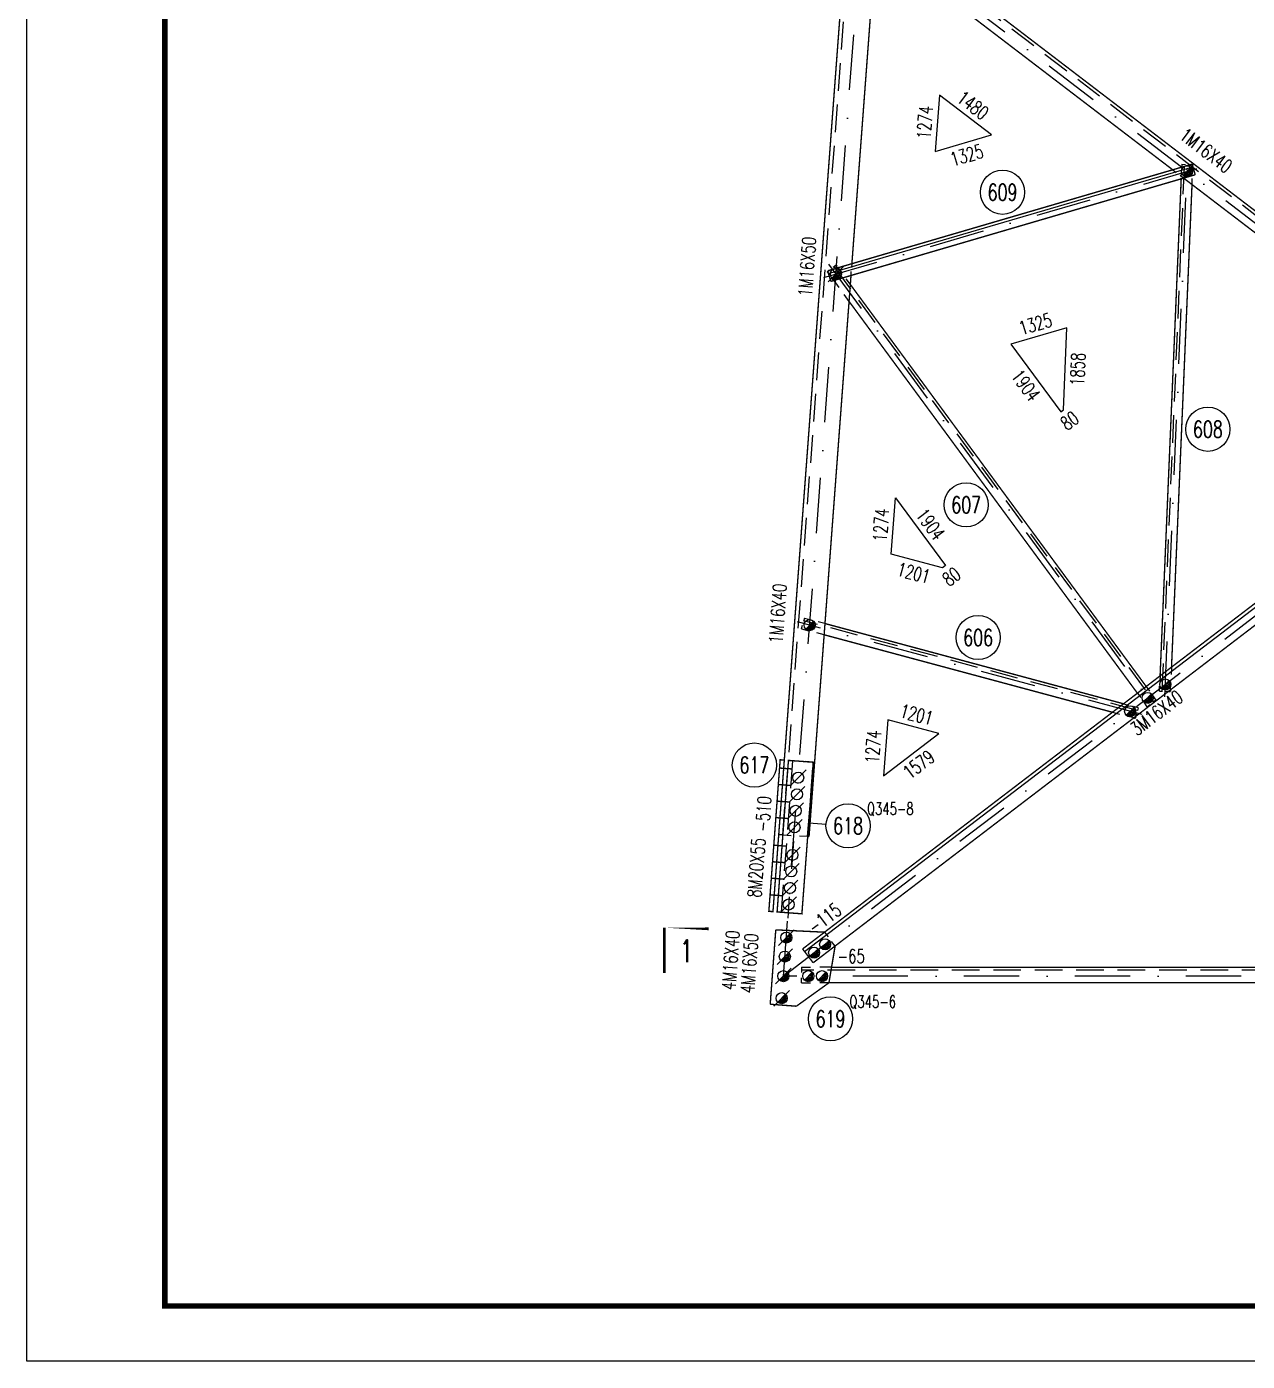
# Model space of a CAD drawing. Header units: millimetres. Extents: x 25862 to 26703, y -13061 to -12467.
# Drawn here: x 25862.3 to 26083.2, y -13061.5 to -12820 of the extents above; entities that cross this region are included whole.
import ezdxf
from ezdxf.enums import TextEntityAlignment as Align

# ---------------------------------------------------------------- set-up
doc = ezdxf.new("R2010")
doc.units = ezdxf.units.MM
doc.header["$LTSCALE"] = 10
for name, pattern in [('DASHDOT', [1, 0.5, -0.25, 0, -0.25]), ('DASHDOTX2', [2, 1, -0.5, 0, -0.5]), ('DASHED', [0.75, 0.5, -0.25])]:
    doc.linetypes.add(name, pattern=pattern)
for name, color, linetype in [('1', 1, 'DASHED'), ('2', 1, 'Continuous'), ('3', 1, 'Continuous'), ('4', 2, 'DASHDOTX2'), ('5', 2, 'DASHDOT')]:
    doc.layers.add(name, color=color, linetype=linetype)
doc.styles.get("Standard").update_dxf_attribs({"font": 'SIMPLEX.shx', "width": 0.7, "bigfont": 'gbhzfs.shx'})

# ---------------------------------------------------------------- blocks, each defined once
blk = doc.blocks.new('GWTKA1')
for p, q in [((21789.71416270315, -9765.875701341163), (21789.71416270315, -9171.875701341163)), ((22630.71416270315, -9765.875701341163), (21789.71416270315, -9765.875701341163))]:
    blk.add_line(p, q)
at = {"const_width": 1}
blk.add_lwpolyline([(21814.71416270315, -9755.875701341163), (21814.71416270315, -9181.875701341163), (22620.71416270315, -9181.875701341163), (22620.71416270315, -9755.875701341163), (21814.71416270315, -9755.875701341163)], dxfattribs=at)
blk = doc.blocks.new('M16X40')
blk.add_line((-0.1414200067520142, -0.1414200067520142), (0.1414200067520142, 0.1414200067520142))
blk.add_circle((0, 0), 0.2000000029802322)
for radius in [0.1599984774463594, 0.1199988633531256, 0.0799992387231797, 0.0399996193615898]:
    blk.add_arc((0, 0), radius, 225.0000000000001, 45.00000000000005)
blk = doc.blocks.new('M16X50')
for p, q in [((-0.2828427124746191, -0.2828427124746191), (0.282842712474619, 0.282842712474619)), ((-0.1414200067520142, -0.1414200067520142), (0.1414200067520142, 0.1414200067520142))]:
    blk.add_line(p, q)
blk.add_circle((0, 0), 0.2000000029802322)
for radius in [0.1599984774463594, 0.1199988633531256, 0.0799992387231797, 0.0399996193615898]:
    blk.add_arc((0, 0), radius, 225.0000000000001, 45.00000000000005)
blk = doc.blocks.new('M20X55')
blk.add_line((-0.2828427124746191, -0.2828427124746191), (0.282842712474619, 0.282842712474619))
blk.add_circle((0, 0), 0.2000000029802322)

msp = doc.modelspace()

# ---------------------------------------------------------------- linework, layer by layer
for p, q in [((26003.09073705841, -12987.32038036895), (26188.90523705839, -12845.42088036895)), ((26007.40923705842, -12864.61238036894), (26073.37123705842, -12845.31238036896)), ((26003.83058705844, -12964.02831536896), (26006.97178705839, -12964.26324536895))]:
    msp.add_line(p, q)
at = {"const_width": 0.25}
for points in [[(25998.40873705838, -12966.12988036894), (26025.2657370584, -12607.02938036894)], [(26002.72673705847, -12986.84338036895), (26248.65023705844, -12799.04088036896)], [(26131.12423705843, -12888.79138036896), (26019.36023705841, -12803.44138036895)], [(26017.4482370584, -12805.94488036894), (26069.71723705843, -12845.86038036895)], [(26015.85023705846, -12806.67088036894), (26011.64823705841, -12862.85138036896)], [(26007.26873705843, -12864.13288036894), (26073.23073705843, -12844.83238036896)], [(26073.23073705843, -12844.83238036896), (26073.79223705838, -12846.75188036894)], [(26073.79223705838, -12846.75188036894), (26007.83023705844, -12866.05238036896)], [(26071.27223705842, -12847.04788036895), (26071.27223705842, -12847.04788036895)], [(26071.69023705842, -12847.36688036896), (26128.52923705846, -12890.77288036895)], [(26073.35073705842, -12845.24338036895), (26073.35073705842, -12845.24338036895)], [(26189.03723705837, -12848.52888036895), (26004.6382370584, -12989.34688036895)], [(26067.43073705844, -12937.43138036894), (26071.25323705839, -12847.49488036896)], [(26073.21123705837, -12848.52888036895), (26069.4997370584, -12935.85138036896)], [(26007.83023705844, -12866.05238036896), (26007.26873705843, -12864.13288036894)], [(26009.13973705841, -12863.58538036895), (26009.13973705841, -12863.58538036895)], [(26011.48873705846, -12864.98188036896), (26003.8932370584, -12966.53988036895)], [(26008.35873705839, -12865.89788036895), (26008.35873705839, -12865.89788036895)], [(26011.36723705839, -12866.61088036894), (26064.91423705847, -12939.35288036894)], [(26063.32473705841, -12940.56738036894), (26011.13823705846, -12869.67338036894)], [(26060.81673705838, -12942.48238036895), (26006.77873705838, -12927.96388036894)], [(26006.62673705843, -12929.99388036894), (26058.81073705838, -12944.01438036896)], [(26069.31173705843, -12940.27338036895), (26068.92073705837, -12940.25688036895)], [(26069.3257370584, -12939.94788036894), (26069.31173705843, -12940.27338036895)], [(26062.65023705844, -12945.04588036894), (26062.95523705838, -12945.12788036893)], [(26062.95523705838, -12945.12788036893), (26063.06173705843, -12944.73138036896)], [(25997.36458705841, -12980.09080536893), (25996.61668705839, -12980.03487036895), (25998.6676370584, -12952.61146536894), (25999.41558705845, -12952.66740036895), (25997.36458705841, -12980.09080536893)], [(25998.11248705843, -12980.14674536895), (26002.59998705842, -12980.48236036894), (26004.65093705842, -12953.05895536896), (26000.1634870584, -12952.72333536897), (25998.11248705843, -12980.14674536895)], [(25999.1567370584, -12966.18588036895), (25998.11273705841, -12980.14688036896)], [(25999.1567370584, -12966.18588036895), (25998.40873705838, -12966.12988036894)], [(26002.59973705837, -12980.48238036895), (26003.64423705845, -12966.52138036897)], [(26003.8932370584, -12966.53988036895), (26003.64423705845, -12966.52138036897)], [(25998.11273705841, -12980.14688036896), (26002.59973705837, -12980.48238036895)], [(25996.86323705838, -12996.84988036894), (25997.86994898162, -12983.38784053295)], [(25997.86994898173, -12983.38784053296), (26006.70075745202, -12983.80922858858)], [(25997.86994898166, -12983.38784053296), (26006.70075745195, -12983.80922858858)], [(26004.6382370584, -12989.34688036895), (26002.72673705847, -12986.84338036895)], [(26008.61205534194, -12986.31246377871), (26007.49923705843, -12992.96388036894)], [(26254.28088290337, -12990.16388036896), (26007.96769233432, -12990.16388036896)], [(26007.49923705843, -12992.96388036894), (26001.6002370584, -12997.20438036896)], [(26007.49923705843, -12992.96388036894), (26122.37423705843, -12992.96388036894)], [(26001.6002370584, -12997.20438036896), (25996.86323705838, -12996.84988036894)]]:
    msp.add_lwpolyline(points, dxfattribs=at)
at = {"color": 2, "const_width": 0.5000000000000001}
msp.add_lwpolyline([(25985.71748757598, -12983.20815102288), (25977.71748757598, -12983.20815102293), (25977.71748757602, -12991.20815102293)], dxfattribs=at)
for centre in [(26038.91573705838, -12849.92388036895), (26076.0837370584, -12892.80688036895), (26032.33723705842, -12906.48438036895), (26034.4952370584, -12930.49188036895), (25994.00251982895, -12953.55988036896), (26010.96073705838, -12964.56138036896), (26007.77173705839, -12999.48888036895)]:
    msp.add_circle(centre, 4)
at = {"layer": '1'}
for p, q in [((25999.1567370584, -12966.18588036896), (26027.24423705844, -12590.63138036896)), ((26259.15773705838, -12987.32038036895), (26013.23423705839, -12799.51788036895)), ((26067.8132370584, -12940.20988036895), (26071.86523705841, -12844.87288036895)), ((26071.36573705841, -12844.85188036895), (26071.33473705839, -12845.57638036895)), ((26071.36573705841, -12844.85188036895), (26072.02523705844, -12844.87988036895)), ((26069.7172370584, -12845.86038036896), (26070.36823705839, -12846.35738036895)), ((26071.69023705839, -12847.36688036895), (26071.03873705845, -12846.86988036896)), ((26071.2722370584, -12847.04788036895), (26071.26623705841, -12847.19538036896)), ((26071.2722370584, -12847.04788036895), (26071.30323705842, -12846.32338036896)), ((26073.36373705843, -12844.93688036895), (26072.70473705841, -12844.90888036895)), ((26073.35073705839, -12845.24338036896), (26073.30473705839, -12846.32738036895)), ((26073.35073705839, -12845.24338036896), (26073.35523705839, -12845.14238036894)), ((26073.36373705843, -12844.93688036895), (26073.35973705838, -12845.03788036894)), ((26071.25323705837, -12847.49488036896), (26071.25973705839, -12847.34738036896)), ((26073.21123705839, -12848.52888036896), (26073.25723705839, -12847.44438036894)), ((26007.20273705844, -12864.32738036896), (26007.73423705843, -12863.93638036896)), ((26008.81373705841, -12863.14188036895), (26008.28223705841, -12863.53338036895)), ((26008.4107370584, -12863.43838036895), (26066.33023705839, -12942.12038036896)), ((26008.81373705841, -12863.14188036895), (26008.92123705842, -12863.28838036896)), ((26009.1397370584, -12863.58538036895), (26009.03223705838, -12863.43888036896)), ((26009.1397370584, -12863.58538036895), (26009.87473705838, -12864.58388036895)), ((26011.64823705844, -12862.85138036896), (26011.59573705842, -12863.55438036895)), ((26007.20273705844, -12864.32738036896), (26007.58423705844, -12864.84588036896)), ((26008.35873705841, -12865.89788036896), (26007.97723705841, -12865.37938036896)), ((26008.35873705841, -12865.89788036896), (26009.27573705838, -12867.14388036895)), ((26011.36723705841, -12866.61088036895), (26010.63223705842, -12865.61238036895)), ((26011.48873705843, -12864.98188036896), (26011.5417370584, -12864.27888036895)), ((26011.13823705844, -12869.67338036895), (26010.22073705837, -12868.42738036896)), ((26003.05173705838, -12926.96238036895), (26002.88023705838, -12927.59988036894)), ((26003.05173705838, -12926.96238036895), (26004.28123705842, -12927.29288036895)), ((26002.53273705839, -12928.89388036896), (26002.70373705844, -12928.25688036895)), ((26002.53273705839, -12928.89388036896), (26003.88373705839, -12929.25688036896)), ((26063.3447370584, -12943.67888036895), (26002.92173705839, -12927.44538036895)), ((26006.77873705838, -12927.96388036895), (26005.54873705838, -12927.63338036895)), ((26006.62673705843, -12929.99388036895), (26005.27573705844, -12929.63088036895)), ((26069.4997370584, -12935.85138036895), (26069.44223705843, -12937.20338036895)), ((26067.43073705842, -12937.43138036894), (26067.39223705841, -12938.34138036895)), ((26069.32573705843, -12939.94788036894), (26069.38323705839, -12938.59588036896)), ((26063.32473705839, -12940.56738036896), (26063.9177370584, -12941.37288036894)), ((26064.91423705844, -12939.35288036895), (26065.51473705844, -12940.16838036896)), ((26066.7332370584, -12941.82388036896), (26066.1327370584, -12941.00838036895)), ((26067.3137370584, -12940.18888036895), (26067.35223705841, -12939.27888036895)), ((26067.3137370584, -12940.18888036895), (26067.84423705842, -12940.21138036895)), ((26068.9207370584, -12940.25688036894), (26068.39023705838, -12940.23438036895)), ((26060.81673705838, -12942.48238036895), (26061.69373705842, -12942.71788036895)), ((26063.47423705844, -12943.19638036895), (26062.5972370584, -12942.96038036895)), ((26063.47423705844, -12943.19638036895), (26063.33823705838, -12943.70288036895)), ((26065.12223705842, -12943.00938036895), (26064.52923705842, -12942.20338036895)), ((26065.12223705842, -12943.00938036895), (26065.65373705842, -12942.61838036895)), ((26066.7332370584, -12941.82388036896), (26066.2017370584, -12942.21488036896)), ((26058.81073705841, -12944.01438036895), (26060.07773705842, -12944.35438036895)), ((26062.65023705844, -12945.04588036894), (26061.38323705844, -12944.70538036896)), ((26063.06173705842, -12944.73138036896), (26063.19823705843, -12944.22488036895)), ((26000.91123705843, -12952.77938036896), (25998.86023705844, -12980.20288036894)), ((26000.16323705841, -12952.72338036895), (26001.64423705839, -12952.83388036894)), ((26004.65073705844, -12953.05888036895), (26003.17023705841, -12952.94838036894)), ((26003.64423705844, -12966.52138036896), (26004.65073705844, -12953.05888036895)), ((25999.1567370584, -12966.18588036896), (25999.1567370584, -12966.18588036896)), ((25999.1567370584, -12966.18588036896), (25999.1567370584, -12966.18588036896)), ((25999.1567370584, -12966.18588036896), (26000.63773705839, -12966.29638036895)), ((26003.64423705844, -12966.52138036896), (26002.16323705838, -12966.41038036894)), ((26006.70055534188, -12983.8089637787), (26007.33105534192, -12984.6349637787)), ((26008.61205534194, -12986.31246377871), (26007.98105534195, -12985.4859637787)), ((26006.62523705844, -12987.82988036895), (26006.62523705844, -12987.82988036895)), ((26006.62523705844, -12987.82988036895), (26006.62523705844, -12987.82988036895)), ((26002.4992370584, -12990.16388036895), (26002.4992370584, -12991.08788036896)), ((26002.4992370584, -12990.16388036895), (26004.14923705841, -12990.16388036895)), ((26259.74923705839, -12990.66388036896), (26002.4992370584, -12990.66388036896)), ((26002.4992370584, -12992.96388036895), (26002.4992370584, -12992.03988036896)), ((26007.96769233432, -12990.16388036895), (26005.84923705839, -12990.16388036895)), ((26002.4992370584, -12992.96388036895), (26004.14923705841, -12992.96388036895)), ((26007.4992370584, -12992.96388036895), (26005.84923705839, -12992.96388036895))]:
    msp.add_line(p, q, dxfattribs=at)
at = {"layer": '2', "const_width": 0.25}
for points in [[(26000.94923705839, -12954.28638036895), (25998.45623705837, -12954.09988036897)], [(26000.7252370584, -12957.27788036896), (25998.23223705844, -12957.09138036895)], [(26000.50173705838, -12960.26938036896), (25998.00873705836, -12960.08288036895)], [(26000.27773705839, -12963.26138036896), (25997.78473705843, -12963.07488036895)], [(25999.90473705843, -12968.24738036896), (25997.41173705841, -12968.06088036895)], [(25999.68123705846, -12971.23888036894), (25997.18823705839, -12971.05238036896)], [(25999.45723705842, -12974.23038036894), (25996.9642370584, -12974.04388036896)], [(25999.23373705845, -12977.22238036894), (25996.74073705838, -12977.03588036896)]]:
    msp.add_lwpolyline(points, dxfattribs=at)
at = {"layer": '3'}
for p, q in [((26027.48123705842, -12832.37388036896), (26026.72123705841, -12842.53538036895)), ((26036.89073705839, -12839.55988036894), (26027.48123705842, -12832.37388036896)), ((26026.72123705841, -12842.53538036895), (26036.89073705839, -12839.55988036894)), ((26050.57773705838, -12874.42988036895), (26040.40773705838, -12877.40588036895)), ((26049.94673705838, -12889.28438036895), (26050.57773705838, -12874.42988036895)), ((26040.40773705838, -12877.40588036895), (26049.43773705844, -12889.67288036894)), ((26049.43773705844, -12889.67288036894), (26049.94673705838, -12889.28438036895)), ((26018.77862517784, -12915.38338036895), (26019.53862517785, -12905.22138036895)), ((26019.53862517785, -12905.22138036895), (26028.56862517783, -12917.48838036896)), ((26028.06012517784, -12917.87688036895), (26018.77862517784, -12915.38338036895)), ((26028.56862517783, -12917.48838036896), (26028.06012517784, -12917.87688036895)), ((26018.12623705843, -12945.35755032943), (26017.36623705842, -12955.51705032942)), ((26027.4057370584, -12947.85055032943), (26018.12623705843, -12945.35755032943)), ((26017.36623705842, -12955.51705032942), (26027.4057370584, -12947.85055032943))]:
    msp.add_line(p, q, dxfattribs=at)
at = {"layer": '4'}
for p, q in [((25999.24923705843, -12991.76388036894), (26029.31323705842, -12589.78288036895)), ((25999.24923705843, -12991.76388036894), (26250.53723705842, -12799.86488036895)), ((26262.99923705843, -12991.76388036894), (26011.71123705837, -12799.86488036895)), ((26068.27023705843, -12941.23038036894), (26072.4072370584, -12843.89538036896)), ((26006.58973705842, -12865.37338036895), (26074.47123705843, -12845.51138036895)), ((26007.41523705841, -12862.92938036895), (26066.52073705842, -12943.22188036895)), ((26064.18073705838, -12944.42138036895), (26001.82623705838, -12927.66888036895)), ((26262.99923705843, -12991.76388036894), (25999.24923705843, -12991.76388036894))]:
    msp.add_line(p, q, dxfattribs=at)
at = {"layer": '5'}
msp.add_line((26001.07623705841, -12967.33188036895), (26000.03223705844, -12981.29288036895), dxfattribs=at)

# ---------------------------------------------------------------- block references
msp.add_blockref('GWTKA1', (4072.575652804735, -3295.580652403702))
at = {"layer": '2'}
for name, p, xscale, yscale, zscale in [('M16X40', (26072.31173705837, -12846.14338036896), 5, 5, 5), ('M16X50', (26008.7492370584, -12864.74138036896), 5, 5, 5), ('M16X40', (26003.99923705842, -12928.25288036895), 5, 5, 5), ('M16X40', (26068.36573705838, -12938.98238036894), 5, 5, 5), ('M16X40', (26065.18673705843, -12941.40988036896), 5, 5, 5), ('M16X40', (26062.00773705841, -12943.83788036896), 5, 5, 5), ('M20X55', (26001.93423705842, -12955.86438036895), 4.999999867548468, 4.99999986754483, 4.999999867545234), ('M20X55', (26001.7102370584, -12958.85588036896), 4.999999867548468, 4.99999986754483, 4.999999867545234), ('M20X55', (26001.48673705841, -12961.84738036894), 4.999999867548468, 4.99999986754483, 4.999999867545234), ('M20X55', (26001.26273705839, -12964.83888036895), 4.999999867548468, 4.99999986754483, 4.999999867545234), ('M20X55', (26000.89023705838, -12969.82538036895), 4.999999867548468, 4.99999986754483, 4.999999867545234), ('M20X55', (26000.66623705843, -12972.81688036895), 4.999999867548468, 4.99999986754483, 4.999999867545234), ('M20X55', (26000.44273705844, -12975.80838036894), 4.999999867548468, 4.99999986754483, 4.999999867545234), ('M20X55', (26000.21873705842, -12978.79988036895), 4.999999867548468, 4.99999986754483, 4.999999867545234), ('M16X50', (25999.77130623285, -12984.78337581861), 5, 5, 5), ('M16X50', (25999.51433427208, -12988.21930735678), 5, 5, 5), ('M16X40', (26004.81273705842, -12987.51538036895), 5, 5, 5), ('M16X40', (26006.79955534193, -12985.9979637787), 5, 5, 5), ('M16X50', (25999.24923705843, -12991.76388036894), 5, 5, 5), ('M16X40', (26003.7492370584, -12991.76388036894), 5, 5, 5), ('M16X40', (26006.2492370584, -12991.76388036894), 5, 5, 5), ('M16X50', (25998.95073705844, -12995.75288036895), 5, 5, 5)]:
    msp.add_blockref(name, p, dxfattribs=dict(at, xscale=xscale, yscale=yscale, zscale=zscale))

# ---------------------------------------------------------------- texts
at = {"width": 0.7}
for s, p in [('609', (26038.91573705838, -12849.92368036896)), ('608', (26076.08358705842, -12892.80688036895)), ('607', (26032.33733705838, -12906.48443036895)), ('606', (26034.49538705838, -12930.49208036895)), ('617', (25994.00236982897, -12953.55965536895)), ('618', (26010.96063705842, -12964.56157036895)), ('619', (26007.77178705841, -12999.48877036895))]:
    msp.add_text(s, height=3, dxfattribs=at).set_placement(p, align=Align.MIDDLE_CENTER)
for s, rotation, p in [('-510', 85.72279999989684, (25996.8763062797, -12962.5123753184)), ('-115', 37.36759999970889, (26007.43723705844, -12982.30238036895))]:
    msp.add_text(s, height=2.5, rotation=rotation, dxfattribs=at).set_placement(p, align=Align.CENTER)
for s, p in [('Q345-8', (26014.38923705839, -12962.56138036895)), ('Q345-6', (26011.2002370584, -12997.48888036895))]:
    msp.add_text(s, height=2.2, dxfattribs=at).set_placement(p)
at = {"color": 2, "width": 0.7}
msp.add_text('1', height=4, dxfattribs=at).set_placement((25981.71748757601, -12987.20815102289), align=Align.MIDDLE)
at = {"width": 0.7}
msp.add_text('-65', height=2.5, dxfattribs=at).set_placement((26011.49923705842, -12989.41388036896), align=Align.CENTER)
at = {"layer": '3', "width": 0.7}
for s, rotation, p in [('1480', 322.6324000002911, (26032.79273705837, -12835.17188036894)), ('1274', 85.72279999989684, (26026.1037370584, -12837.37988036895)), ('1325', 16.30939999994929, (26032.7887370584, -12844.40688036895)), ('1325', 16.30939999994929, (26045.21223705841, -12874.95788036895)), ('1858', 87.5661999997355, (26053.75923705844, -12882.00588036896)), ('1904', 306.3577000004691, (26042.10423705841, -12885.61388036895)), ('80', 37.36700000038438, (26051.81623705841, -12892.25988036895)), ('1274', 85.72279999989684, (26018.16162517786, -12910.22788036895)), ('1904', 306.3577000004691, (26024.85912517787, -12910.76238036896)), ('1201', 344.9616000001061, (26022.51112517788, -12920.01038036895)), ('80', 37.36750000020149, (26030.43862517789, -12920.46438036896)), ('1201', 344.9616000001061, (26023.02523705843, -12945.63805032942)), ('1274', 85.72279999989684, (26016.74923705843, -12950.36255032943)), ('1579', 37.36759999970889, (26024.51023705839, -12954.46555032943))]:
    msp.add_text(s, height=2.5, rotation=rotation, dxfattribs=at).set_placement(p, align=Align.CENTER)
for s, rotation, p in [('1M16X40', 322.6324000002911, (26074.52377501661, -12843.95153188606)), ('1M16X50', 85.72279999989684, (26005.54078597085, -12863.53019614718)), ('1M16X40', 85.72279999989684, (26000.23135356242, -12926.29011189088)), ('3M16X40', 37.36759999970889, (26068.0129256139, -12945.71105201688)), ('8M20X55', 85.72279999989684, (25996.36470147316, -12972.29491700124)), ('4M16X40', 85.72279999989684, (25991.71287479322, -12989.04112355859)), ('4M16X50', 85.72279999989684, (25995.09686364723, -12989.60500870138))]:
    msp.add_text(s, height=2.5, rotation=rotation, dxfattribs=at).set_placement(p, align=Align.BOTTOM_CENTER)

doc.saveas('drawing.dxf')
